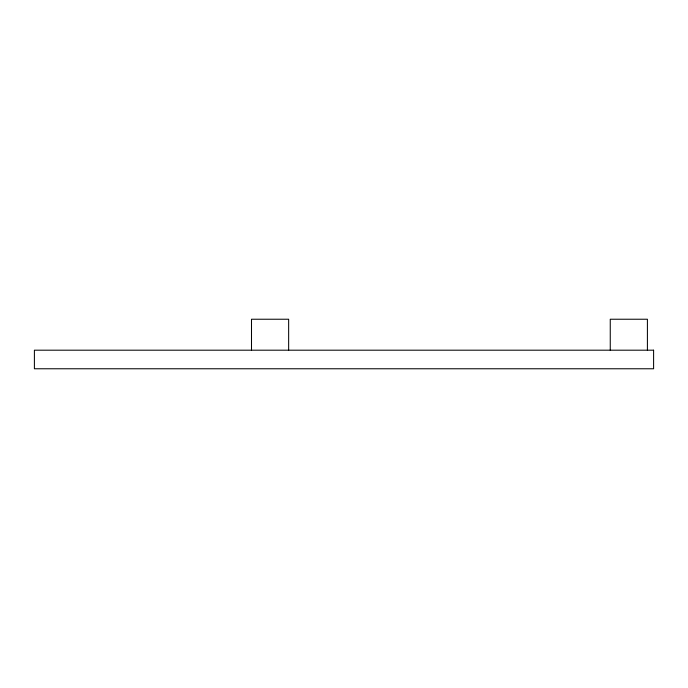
<?xml version="1.0" encoding="UTF-8"?>
<svg xmlns="http://www.w3.org/2000/svg" width="688" height="688" viewBox="0 0 688 688"><rect width="100%" height="100%" fill="white"/><g stroke="black" fill="none" stroke-linecap="round" stroke-linejoin="round"><path stroke-width="1.03" d="M647.408 350.192L647.408 319.232L610.256 319.232L610.256 350.192M288.65 350.192L288.65 319.232L251.498 319.232L251.498 350.192M653.6 350.192L34.4 350.192L34.4 368.768L653.6 368.768L653.6 350.192"/></g></svg>
